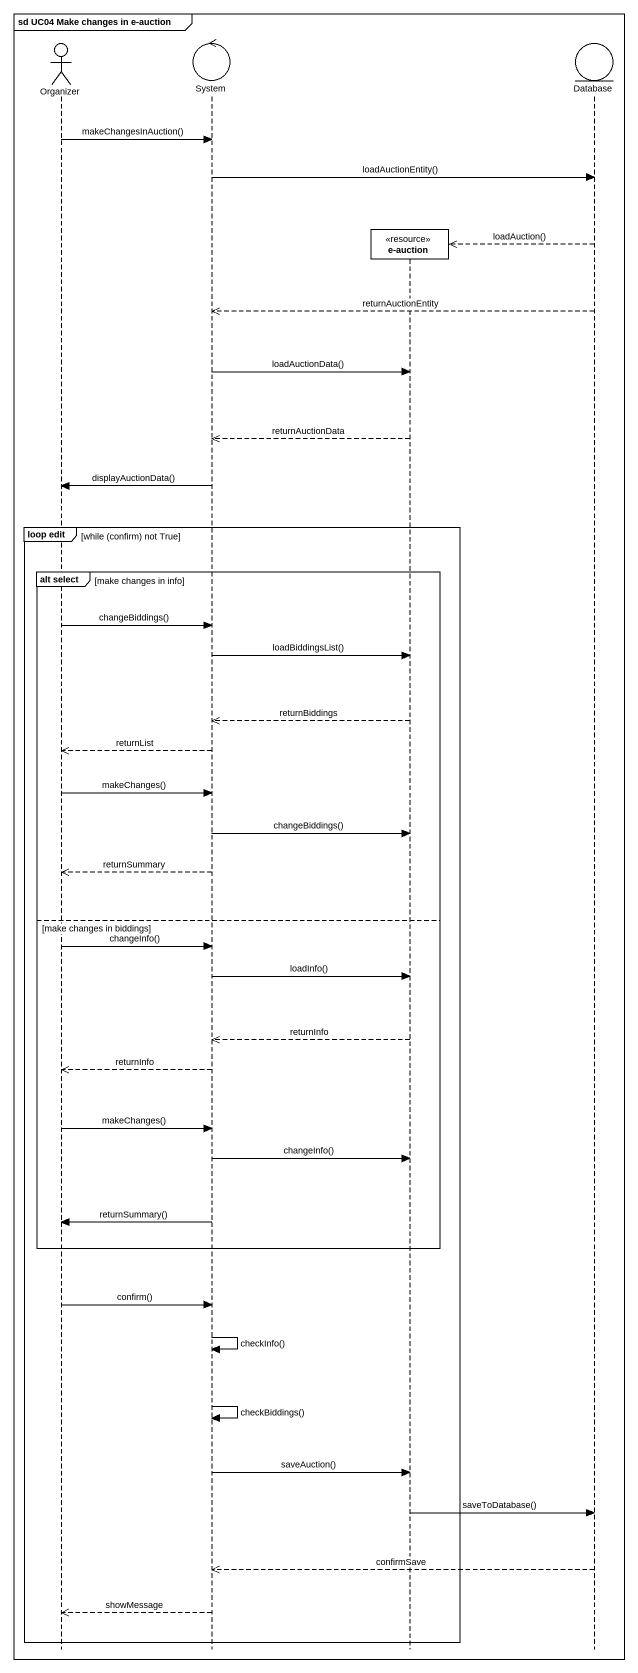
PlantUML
@startuml
mainframe sd UC04 Make changes in e-auction
hide footbox
actor Organizer
control System
participant "e-auction" as e_auction <<resource>>
entity "Database" as Database_

Organizer -> System : makeChangesInAuction()
System -> Database_ : loadAuctionEntity()
Database_ -->> e_auction ** : loadAuction()
Database_ -->> System : returnAuctionEntity
System -> e_auction : loadAuctionData()
e_auction -->> System : returnAuctionData
System -> Organizer : displayAuctionData()
group loop edit [while (confirm) not True]
  group alt select [make changes in info]
    Organizer -> System : changeBiddings()
    System -> e_auction : loadBiddingsList()
    e_auction -->> System : returnBiddings
    System -->> Organizer : returnList
    Organizer -> System : makeChanges()
    System -> e_auction : changeBiddings()
    System -->> Organizer : returnSummary
  else make changes in biddings
    Organizer -> System : changeInfo()
    System -> e_auction : loadInfo()
    e_auction -->> System : returnInfo
    System -->> Organizer : returnInfo
    Organizer -> System : makeChanges()
    System -> e_auction : changeInfo()
    System -> Organizer : returnSummary()
  end
  Organizer -> System : confirm()
  System -> System : checkInfo()
  System -> System : checkBiddings()
  System -> e_auction : saveAuction()
  e_auction -> Database_ : saveToDatabase()
  Database_ -->> System : confirmSave
  System -->> Organizer : showMessage
end
@enduml
